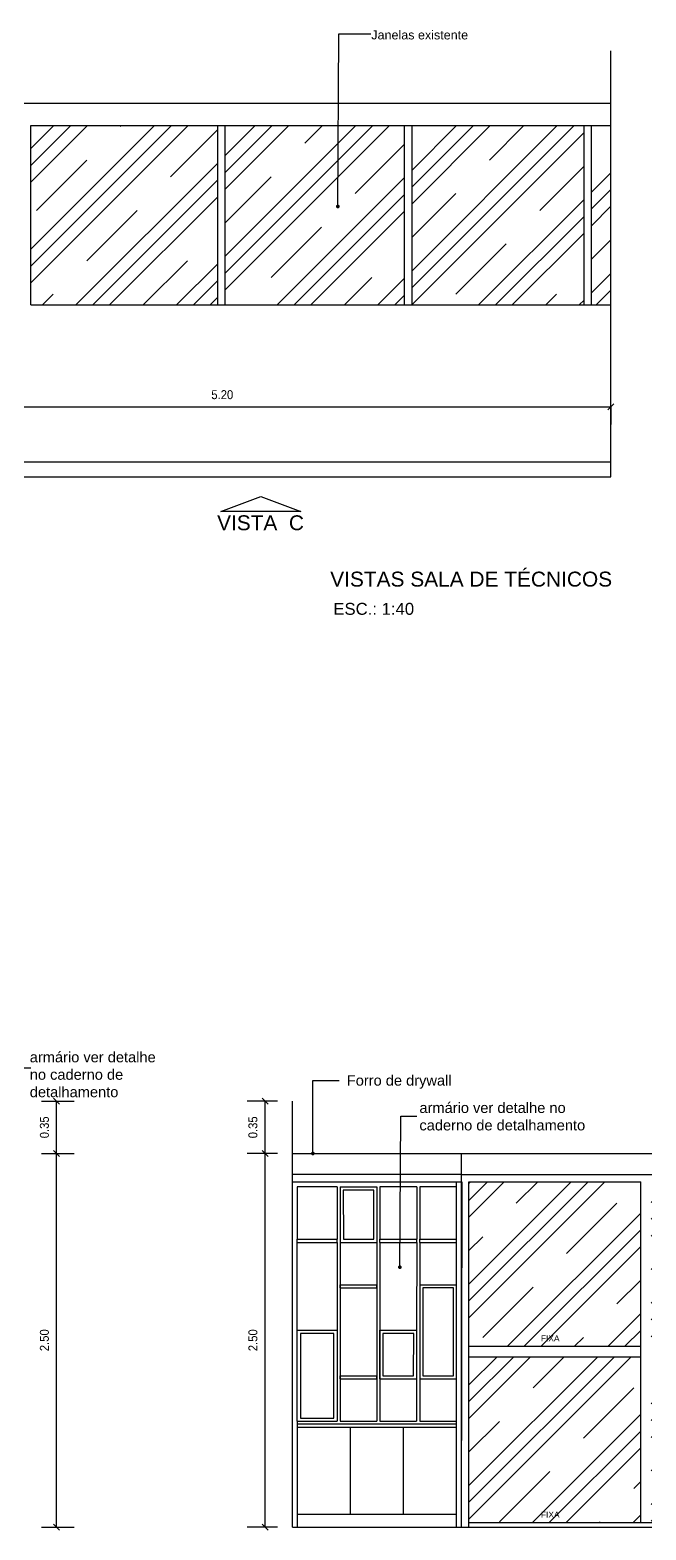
# Model space of a CAD drawing. Header units: millimetres. Extents: x 7034 to 7235, y -465 to -378.
# Drawn here: x 7102.44 to 7106.56, y -390.72 to -380.68 of the extents above; entities that cross this region are included whole.
import ezdxf

# ---------------------------------------------------------------- set-up
doc = ezdxf.new("R2010")
doc.units = ezdxf.units.MM
doc.header["$LTSCALE"] = 0.005
doc.linetypes.add('CONTINUO', pattern=[0])
doc.layers.get('0').update_dxf_attribs({"linetype": 'CONTINUO'})
doc.layers.get('DEFPOINTS').update_dxf_attribs({"linetype": 'CONTINUO', "lineweight": 15})
for name, color, linetype in [('- COTAS', 12, 'Continuous'), ('.DETALHES PRETO', 250, 'Continuous'), ('0-COTAS', 12, 'Continuous'), ('ARQ-TEXTO', 3, 'Continuous'), ('ARQ_ALVENARIA', 6, 'Continuous'), ('ARQ_TXT_AMBIENTE', 3, 'Continuous'), ('DETALHES', 4, 'Continuous'), ('LL_DETALHES PRETO', 250, 'Continuous'), ('NN_COTA', 1, 'Continuous'), ('NN_GESSO', 5, 'Continuous')]:
    doc.layers.add(name, color=color, linetype=linetype)
doc.layers.add('0-LAYOUT', color=250, linetype='Continuous', lineweight=25)
doc.layers.add('TEXTO', color=7, linetype='Continuous', lineweight=15)
doc.styles.add('50', font='ARIALN.TTF', dxfattribs={"height": 0.1})
doc.styles.add('ARQ', font='arial.ttf', dxfattribs={"width": 0.9})
doc.styles.add('R80-20', font='simplex.shx', dxfattribs={"height": 0.04})
doc.styles.get("Standard").update_dxf_attribs({"font": 'arial.ttf'})
doc.dimstyles.new('1-40', dxfattribs={"dimtxt": 0.06, "dimasz": 0.04, "dimexe": 0.1195, "dimexo": 0.1, "dimgap": 0.05, "dimtad": 1, "dimzin": 0, "dimdsep": 46, "dimtxsty": 'ARQ', "dimblk": 'OBLIQUE', "dimcen": 0.09, "dimclrd": 1, "dimclre": 1, "dimclrt": 7, "dimadec": 0, "dimazin": 0, "dimtm": 1e-09, "dimtfac": 1, "dimtofl": 0, "dimtmove": 0, "dimatfit": 3, "dimfxl": 0.1, "dimfxlon": 1, "dimtolj": 1, "dimtzin": 0, "dimlwd": -1, "dimlwe": -1, "dimarcsym": 0})
doc.dimstyles.new('50', dxfattribs={"dimscale": 0, "dimtxt": 0.1, "dimasz": 0.025, "dimexe": 0.05, "dimexo": 0.05, "dimgap": 0.01, "dimtad": 1, "dimdec": 0, "dimlfac": 100, "dimzin": 0, "dimdsep": 46, "dimtxsty": '50', "dimblk": 'DOT', "dimcen": 0.02, "dimclrd": 1, "dimclre": 1, "dimclrt": 7, "dimadec": 0, "dimazin": 0, "dimtfac": 1, "dimtdec": 0, "dimtofl": 0, "dimtmove": 2, "dimatfit": 2, "dimldrblk": 'DOT', "dimfxl": 0.05, "dimtolj": 1, "dimtzin": 0, "dimlwd": -1, "dimarcsym": 0})

# ---------------------------------------------------------------- blocks, each defined once
blk = doc.blocks.new('seta')
at = {"layer": 'NN_COTA', "transparency": 33554549}
h = blk.add_hatch(dxfattribs=at)
h.set_pattern_fill('ANGLE', color=256)
h.set_pattern_definition([(0, (-0.006, 0.008), (0, 6.985), [5.08, -1.905]), (90, (-0.006, 0.008), (-6.985, 4e-16), [5.08, -1.905])])
h.paths.add_polyline_path([(17.271, -37.747), (17.539, -37.846), (17.806, -37.747)])
at = {"layer": 'NN_COTA'}
blk.add_lwpolyline([(17.271, -37.747), (17.806, -37.747), (17.539, -37.846), (17.271, -37.747)], dxfattribs=at)
blk = doc.blocks.new('_DOT')
at = {"color": 0, "linetype": 'ByBlock'}
blk.add_line((-0.5, 0), (-1, 0), dxfattribs=at)
at = {"color": 0, "linetype": 'ByBlock', "const_width": 0.5}
blk.add_lwpolyline([(-0.25, 0, 1), (0.25, 0, 1)], format="xyb", close=True, dxfattribs=at)
blk = doc.blocks.new('DOT')
at = {"layer": 'ARQ-TEXTO', "color": 0, "linetype": 'ByBlock'}
blk.add_line((-0.5, 0), (-1, 0), dxfattribs=at)
at = {"layer": 'ARQ-TEXTO', "color": 0, "linetype": 'ByBlock', "const_width": 0.5}
blk.add_lwpolyline([(-0.25, 0, 1), (0.25, 0, 1)], format="xyb", close=True, dxfattribs=at)
blk = doc.blocks.new('_OBLIQUE')
at = {"color": 0, "linetype": 'ByBlock'}
blk.add_line((-0.5, -0.5), (0.5, 0.5), dxfattribs=at)
blk = doc.blocks.new('*D28')
at = {"layer": '- COTAS', "color": 1, "transparency": 16777216}
for p, q in [((7104.099, -388.197), (7103.895, -388.197)), ((7104.015, -390.697), (7104.015, -388.197)), ((7104.099, -390.697), (7103.895, -390.697))]:
    blk.add_line(p, q, dxfattribs=at)
at = {"layer": 'DEFPOINTS', "color": 0, "transparency": 16777216}
for p in [(7104.015, -388.197), (7104.199, -388.197), (7104.199, -390.697)]:
    blk.add_point(p, dxfattribs=at)
at = {"layer": '- COTAS', "color": 1, "transparency": 16777216, "xscale": 0.04, "yscale": 0.04, "zscale": 0.04}
for p, rotation in [((7104.015, -388.197), 90), ((7104.015, -390.697), 270)]:
    blk.add_blockref('_OBLIQUE', p, dxfattribs=dict(at, rotation=rotation))
at = {"layer": '- COTAS', "color": 7, "transparency": 16777216, "insert": (7103.934, -389.447), "char_height": 0.06, "attachment_point": 5, "rotation": 90, "style": 'ARQ'}
blk.add_mtext('\\A1;2.50', dxfattribs=at)
blk = doc.blocks.new('*D29')
at = {"layer": '- COTAS', "color": 1, "transparency": 16777216}
for p, q in [((7104.099, -387.847), (7103.895, -387.847)), ((7104.015, -388.197), (7104.015, -387.847)), ((7104.099, -388.197), (7103.895, -388.197))]:
    blk.add_line(p, q, dxfattribs=at)
at = {"layer": 'DEFPOINTS', "color": 0, "transparency": 16777216}
for p in [(7104.015, -387.847), (7104.199, -387.847), (7104.199, -388.197)]:
    blk.add_point(p, dxfattribs=at)
at = {"layer": '- COTAS', "color": 1, "transparency": 16777216, "xscale": 0.04, "yscale": 0.04, "zscale": 0.04}
for p, rotation in [((7104.015, -387.847), 90), ((7104.015, -388.197), 270)]:
    blk.add_blockref('_OBLIQUE', p, dxfattribs=dict(at, rotation=rotation))
at = {"layer": '- COTAS', "color": 7, "transparency": 16777216, "insert": (7103.934, -388.022), "char_height": 0.06, "attachment_point": 5, "rotation": 90, "style": 'ARQ'}
blk.add_mtext('\\A1;0.35', dxfattribs=at)
blk = doc.blocks.new('*D137')
at = {"layer": '- COTAS', "color": 1, "transparency": 16777216}
for p, q in [((7101.129, -383.2), (7101.129, -383.319)), ((7101.129, -383.2), (7106.329, -383.2)), ((7106.329, -383.2), (7106.329, -383.319))]:
    blk.add_line(p, q, dxfattribs=at)
at = {"layer": 'DEFPOINTS', "color": 0, "transparency": 16777216}
for p in [(7101.129, -383.19), (7106.329, -383.19), (7106.329, -383.2)]:
    blk.add_point(p, dxfattribs=at)
at = {"layer": '- COTAS', "color": 1, "transparency": 16777216, "xscale": 0.04, "yscale": 0.04, "zscale": 0.04, "rotation": 180}
blk.add_blockref('_OBLIQUE', (7101.129, -383.2), dxfattribs=at)
at = {"layer": '- COTAS', "color": 1, "transparency": 16777216, "xscale": 0.04, "yscale": 0.04, "zscale": 0.04}
blk.add_blockref('_OBLIQUE', (7106.329, -383.2), dxfattribs=at)
at = {"layer": '- COTAS', "color": 7, "transparency": 16777216, "insert": (7103.729, -383.119), "char_height": 0.06, "attachment_point": 5, "style": 'ARQ'}
blk.add_mtext('\\A1;5.20', dxfattribs=at)
blk = doc.blocks.new('*D149')
at = {"layer": '- COTAS', "color": 1, "transparency": 16777216}
for p, q in [((7102.52, -388.197), (7102.739, -388.197)), ((7102.62, -390.697), (7102.62, -388.197)), ((7102.52, -390.697), (7102.739, -390.697))]:
    blk.add_line(p, q, dxfattribs=at)
at = {"layer": 'DEFPOINTS', "color": 0, "transparency": 16777216}
for p in [(7102.42, -388.197), (7102.62, -388.197), (7102.42, -390.697)]:
    blk.add_point(p, dxfattribs=at)
at = {"layer": '- COTAS', "color": 1, "transparency": 16777216, "xscale": 0.04, "yscale": 0.04, "zscale": 0.04}
for p, rotation in [((7102.62, -388.197), 90), ((7102.62, -390.697), 270)]:
    blk.add_blockref('_OBLIQUE', p, dxfattribs=dict(at, rotation=rotation))
at = {"layer": '- COTAS', "color": 7, "transparency": 16777216, "insert": (7102.539, -389.447), "char_height": 0.06, "attachment_point": 5, "rotation": 90, "style": 'ARQ'}
blk.add_mtext('\\A1;2.50', dxfattribs=at)
blk = doc.blocks.new('*D150')
at = {"layer": '- COTAS', "color": 1, "transparency": 16777216}
for p, q in [((7102.52, -387.847), (7102.739, -387.847)), ((7102.62, -388.197), (7102.62, -387.847)), ((7102.52, -388.197), (7102.739, -388.197))]:
    blk.add_line(p, q, dxfattribs=at)
at = {"layer": 'DEFPOINTS', "color": 0, "transparency": 16777216}
for p in [(7102.42, -387.847), (7102.62, -387.847), (7102.42, -388.197)]:
    blk.add_point(p, dxfattribs=at)
at = {"layer": '- COTAS', "color": 1, "transparency": 16777216, "xscale": 0.04, "yscale": 0.04, "zscale": 0.04}
for p, rotation in [((7102.62, -387.847), 90), ((7102.62, -388.197), 270)]:
    blk.add_blockref('_OBLIQUE', p, dxfattribs=dict(at, rotation=rotation))
at = {"layer": '- COTAS', "color": 7, "transparency": 16777216, "insert": (7102.539, -388.022), "char_height": 0.06, "attachment_point": 5, "rotation": 90, "style": 'ARQ'}
blk.add_mtext('\\A1;0.35', dxfattribs=at)

msp = doc.modelspace()

# ---------------------------------------------------------------- hatches: boundary and pattern name
at = {"layer": '.DETALHES PRETO'}
h = msp.add_hatch(dxfattribs=at)
h.set_pattern_fill('CLAY', color=256, scale=0.1, angle=45, style=0)
h.paths.add_polyline_path([(7103.699, -381.318), (7102.449, -381.318), (7102.449, -382.518), (7103.699, -382.518)])
h.paths.add_polyline_path([(7104.949, -381.318), (7103.749, -381.318), (7103.749, -382.518), (7104.949, -382.518)])
h.paths.add_polyline_path([(7106.149, -381.318), (7104.999, -381.318), (7104.999, -382.518), (7106.149, -382.518)])
h = msp.add_hatch(dxfattribs=at)
h.set_pattern_fill('CLAY', color=256, scale=0.1, angle=45, style=0)
h.paths.add_polyline_path([(7106.329, -381.318), (7106.199, -381.318), (7106.199, -382.518), (7106.329, -382.518)])
h = msp.add_hatch(dxfattribs=at)
h.set_pattern_fill('CLAY', color=256, scale=0.1, angle=45, style=0)
h.set_pattern_definition([(45, (7.58893, 5.81466), (-0.336759605, 0.336759605), []), (45, (7.5328, 5.8708), (-0.336759605, 0.336759605), []), (45, (7.47668, 5.9269), (-0.336759605, 0.336759605), []), (45, (7.3644, 6.03917), (-0.336759605, 0.336759605), [0.47625, -0.3175])])
h.paths.add_polyline_path([(7106.529, -388.387), (7105.379, -388.387), (7105.379, -389.487), (7106.529, -389.487)])
h.paths.add_polyline_path([(7106.529, -389.557), (7105.379, -389.557), (7105.379, -390.667), (7106.529, -390.667)])
h.paths.add_polyline_path([(7107.629, -389.557), (7106.599, -389.557), (7106.599, -390.667), (7107.629, -390.667)])
h.paths.add_polyline_path([(7107.629, -388.387), (7106.599, -388.387), (7107.114, -389.487)])
h.paths.add_polyline_path([(7106.599, -388.387), (7106.599, -389.487), (7107.114, -389.487)])
h.paths.add_polyline_path([(7107.629, -388.387), (7107.114, -389.487), (7107.629, -389.487)])
h.paths.add_polyline_path([(7105.847, -389.476), (7105.991, -389.476), (7105.991, -389.393), (7105.847, -389.393)], flags=24)
h.paths.add_polyline_path([(7105.847, -390.656), (7105.991, -390.656), (7105.991, -390.573), (7105.847, -390.573)], flags=24)
h.paths.add_polyline_path([(7107.067, -390.656), (7107.211, -390.656), (7107.211, -390.573), (7107.067, -390.573)], flags=24)

# ---------------------------------------------------------------- linework, layer by layer
at = {"layer": '0-LAYOUT', "linetype": 'ByBlock'}
for p, q in [((7105.329, -390.697), (7105.329, -388.197)), ((7105.329, -388.337), (7104.199, -388.337)), ((7104.199, -390.697), (7104.199, -388.337)), ((7104.199, -388.387), (7105.296, -388.387)), ((7105.296, -388.387), (7105.328, -388.387)), ((7105.296, -388.421), (7105.296, -388.387)), ((7105.296, -388.771), (7105.296, -388.387)), ((7105.328, -388.387), (7105.33, -388.387)), ((7105.329, -388.337), (7107.629, -388.337)), ((7105.33, -390.697), (7105.333, -388.387)), ((7105.379, -390.697), (7105.379, -388.387)), ((7105.379, -388.387), (7106.529, -388.387)), ((7106.529, -390.667), (7106.529, -388.387)), ((7104.497, -388.421), (7104.231, -388.421)), ((7104.231, -388.421), (7104.231, -388.771)), ((7104.497, -388.421), (7104.497, -388.771)), ((7104.517, -388.421), (7104.763, -388.421)), ((7104.517, -388.421), (7104.517, -389.076)), ((7104.742, -388.443), (7104.537, -388.443)), ((7104.537, -388.443), (7104.539, -388.771)), ((7104.743, -388.771), (7104.742, -388.443)), ((7104.763, -388.421), (7104.763, -388.771)), ((7105.03, -388.421), (7104.784, -388.421)), ((7104.784, -388.421), (7104.784, -388.771)), ((7105.03, -388.421), (7105.03, -388.771)), ((7105.296, -388.421), (7105.05, -388.421)), ((7105.05, -388.421), (7105.05, -388.771)), ((7104.231, -388.793), (7104.231, -388.771)), ((7104.231, -388.771), (7104.233, -388.771)), ((7104.233, -388.793), (7104.231, -388.793)), ((7104.231, -389.38), (7104.231, -388.793)), ((7104.233, -388.771), (7104.497, -388.771)), ((7104.233, -388.793), (7104.497, -388.793)), ((7104.497, -388.793), (7104.497, -388.771)), ((7104.497, -388.793), (7104.497, -389.38)), ((7104.517, -388.793), (7104.763, -388.793)), ((7104.518, -388.793), (7104.52, -388.793)), ((7104.521, -388.793), (7104.52, -388.793)), ((7104.539, -388.771), (7104.541, -388.771)), ((7104.541, -388.771), (7104.743, -388.771)), ((7104.763, -388.771), (7104.763, -388.793)), ((7104.763, -388.793), (7104.763, -389.076)), ((7104.784, -388.793), (7104.783, -389.989)), ((7104.784, -388.793), (7104.784, -388.771)), ((7104.784, -388.771), (7105.03, -388.771)), ((7104.784, -388.793), (7105.03, -388.793)), ((7105.03, -388.793), (7105.029, -389.38)), ((7105.03, -388.793), (7105.03, -388.771)), ((7105.05, -388.793), (7105.05, -388.771)), ((7105.05, -388.771), (7105.052, -388.771)), ((7105.052, -388.793), (7105.05, -388.793)), ((7105.05, -388.793), (7105.05, -389.989)), ((7105.052, -388.771), (7105.296, -388.771)), ((7105.052, -388.793), (7105.296, -388.793)), ((7105.296, -388.793), (7105.296, -388.771)), ((7105.296, -389.076), (7105.296, -388.793)), ((7104.517, -389.097), (7104.517, -389.076)), ((7104.517, -389.076), (7104.517, -389.076)), ((7104.517, -389.076), (7104.52, -389.076)), ((7104.517, -389.076), (7104.517, -389.097)), ((7104.517, -389.097), (7104.517, -389.097)), ((7104.517, -389.097), (7104.52, -389.097)), ((7104.517, -389.097), (7104.517, -389.685)), ((7104.52, -389.076), (7104.763, -389.076)), ((7104.52, -389.097), (7104.763, -389.097)), ((7104.763, -389.076), (7104.763, -389.076)), ((7104.763, -389.097), (7104.763, -389.076)), ((7104.763, -389.076), (7104.763, -389.097)), ((7104.763, -389.097), (7104.763, -389.097)), ((7104.763, -389.097), (7104.763, -389.685)), ((7105.05, -389.076), (7105.052, -389.076)), ((7105.052, -389.076), (7105.296, -389.076)), ((7105.275, -389.097), (7105.07, -389.097)), ((7105.07, -389.097), (7105.07, -389.685)), ((7105.275, -389.685), (7105.275, -389.097)), ((7105.296, -389.076), (7105.296, -389.076)), ((7105.296, -389.574), (7105.296, -389.076)), ((7104.231, -389.989), (7104.231, -389.38)), ((7104.231, -389.38), (7104.233, -389.38)), ((7104.233, -389.38), (7104.497, -389.38)), ((7104.253, -389.402), (7104.253, -389.968)), ((7104.255, -389.402), (7104.253, -389.402)), ((7104.476, -389.402), (7104.255, -389.402)), ((7104.476, -389.968), (7104.476, -389.402)), ((7104.497, -389.38), (7104.497, -389.989)), ((7104.783, -389.706), (7104.784, -389.38)), ((7104.784, -389.38), (7104.786, -389.38)), ((7104.786, -389.38), (7105.029, -389.38)), ((7104.806, -389.402), (7104.804, -389.402)), ((7104.804, -389.402), (7104.804, -389.685)), ((7105.01, -389.402), (7104.806, -389.402)), ((7105.009, -389.685), (7105.01, -389.402)), ((7105.029, -389.38), (7105.029, -389.706)), ((7105.379, -389.487), (7106.529, -389.487)), ((7105.296, -389.706), (7105.296, -389.574)), ((7105.379, -389.557), (7106.529, -389.557)), ((7104.517, -389.706), (7104.517, -389.685)), ((7104.517, -389.685), (7104.517, -389.706)), ((7104.517, -389.685), (7104.517, -389.685)), ((7104.517, -389.685), (7104.52, -389.685)), ((7104.517, -389.706), (7104.517, -389.989)), ((7104.517, -389.706), (7104.517, -389.706)), ((7104.517, -389.706), (7104.52, -389.706)), ((7104.52, -389.685), (7104.763, -389.685)), ((7104.52, -389.706), (7104.763, -389.706)), ((7104.763, -389.685), (7104.763, -389.685)), ((7104.763, -389.706), (7104.763, -389.685)), ((7104.763, -389.685), (7104.763, -389.706)), ((7104.763, -389.706), (7104.763, -389.706)), ((7104.763, -389.706), (7104.763, -389.989)), ((7104.783, -389.706), (7104.786, -389.706)), ((7104.786, -389.706), (7104.786, -389.706)), ((7104.786, -389.706), (7105.029, -389.706)), ((7104.804, -389.685), (7104.806, -389.685)), ((7104.806, -389.685), (7105.009, -389.685)), ((7105.029, -389.706), (7105.029, -389.989)), ((7105.05, -389.706), (7105.052, -389.706)), ((7105.052, -389.706), (7105.052, -389.706)), ((7105.052, -389.706), (7105.296, -389.706)), ((7105.07, -389.685), (7105.072, -389.685)), ((7105.072, -389.685), (7105.275, -389.685)), ((7105.296, -389.989), (7105.296, -389.706)), ((7104.231, -389.989), (7104.231, -390.007)), ((7104.231, -389.989), (7104.231, -389.989)), ((7104.231, -389.989), (7104.497, -389.989)), ((7104.231, -390.007), (7104.231, -390.028)), ((7104.231, -390.007), (7105.296, -390.007)), ((7104.231, -390.007), (7104.231, -390.007)), ((7104.253, -389.968), (7104.255, -389.968)), ((7104.255, -389.968), (7104.476, -389.968)), ((7104.517, -389.989), (7104.519, -389.989)), ((7104.519, -389.989), (7104.763, -389.989)), ((7104.783, -389.989), (7104.786, -389.989)), ((7104.786, -389.989), (7105.029, -389.989)), ((7105.05, -389.989), (7105.052, -389.989)), ((7105.052, -389.989), (7105.296, -389.989)), ((7105.296, -390.007), (7105.296, -389.989)), ((7105.296, -390.028), (7105.296, -390.007)), ((7104.231, -390.028), (7104.231, -390.611)), ((7104.231, -390.028), (7104.231, -390.028)), ((7104.231, -390.028), (7104.586, -390.028)), ((7104.586, -390.611), (7104.586, -390.028)), ((7104.586, -390.028), (7104.941, -390.028)), ((7104.941, -390.611), (7104.941, -390.028)), ((7104.941, -390.028), (7105.296, -390.028)), ((7105.296, -390.611), (7105.296, -390.028)), ((7104.231, -390.611), (7104.231, -390.697)), ((7104.231, -390.611), (7104.231, -390.611)), ((7104.231, -390.611), (7104.586, -390.611)), ((7104.586, -390.611), (7104.941, -390.611)), ((7104.941, -390.611), (7105.296, -390.611)), ((7105.296, -390.697), (7105.296, -390.611)), ((7104.199, -390.697), (7104.231, -390.697)), ((7104.231, -390.697), (7104.231, -390.697)), ((7104.231, -390.697), (7105.296, -390.697)), ((7105.296, -390.697), (7105.328, -390.697)), ((7105.328, -390.697), (7105.33, -390.697))]:
    msp.add_line(p, q, dxfattribs=at)
at = {"layer": 'ARQ_ALVENARIA'}
for p, q in [((7106.329, -383.668), (7106.329, -380.818)), ((7101.029, -383.668), (7106.329, -383.668)), ((7104.199, -390.697), (7104.199, -387.847)), ((7104.199, -390.697), (7107.629, -390.697))]:
    msp.add_line(p, q, dxfattribs=at)
at = {"layer": 'DETALHES'}
for p, q in [((7101.029, -381.168), (7106.329, -381.168)), ((7104.199, -388.197), (7107.629, -388.197))]:
    msp.add_line(p, q, dxfattribs=at)
at = {"layer": 'LL_DETALHES PRETO'}
for p, q in [((7102.449, -382.518), (7102.449, -381.318)), ((7102.449, -381.318), (7106.329, -381.318)), ((7102.449, -382.518), (7102.449, -381.318)), ((7103.699, -382.518), (7103.699, -381.318)), ((7103.699, -382.518), (7103.699, -381.318)), ((7103.749, -382.518), (7103.749, -381.318)), ((7103.749, -382.518), (7103.749, -381.318)), ((7104.949, -382.518), (7104.949, -381.318)), ((7104.999, -382.518), (7104.999, -381.318)), ((7106.149, -382.518), (7106.149, -381.318)), ((7106.199, -382.518), (7106.199, -381.318)), ((7102.449, -382.518), (7106.329, -382.518)), ((7101.029, -383.568), (7106.329, -383.568)), ((7105.379, -390.667), (7107.629, -390.667))]:
    msp.add_line(p, q, dxfattribs=at)

# ---------------------------------------------------------------- block references
at = {"layer": 'NN_GESSO', "rotation": 180}
msp.add_blockref('seta', (7121.526, -421.647), dxfattribs=at)

# ---------------------------------------------------------------- texts
at = {"color": 1, "insert": (7103.643, -383.926), "char_height": 0.09975, "width": 0.67765, "attachment_point": 1, "style": 'R80-20'}
msp.add_mtext('\\pi0.05151;{\\fArial|b0|i0|c0|p34;VISTA  C}', dxfattribs=at)
at = {"layer": 'ARQ_TXT_AMBIENTE', "attachment_point": 1}
for s, width, gutter_width, heights, insert, char_height in [('Janelas existente', 1.10448, 0.1, [0.399], (7104.726, -380.681), 0.06), ('armário ver detalhe\\Pno caderno de \\Pdetalhamento', 0.88704, 0, [0.603], (7102.441, -387.517), 0.07), ('Forro de drywall', 0.75461, 0, [0.288], (7104.562, -387.673), 0.07), ('armário ver detalhe no caderno de detalhamento', 1.2466, 0.1, [0.399], (7105.048, -387.856), 0.07)]:
    msp.add_mtext_dynamic_manual_height_columns(s, width=width, gutter_width=gutter_width, heights=heights, dxfattribs=dict(at, insert=insert, char_height=char_height))
at = {"layer": 'ARQ_TXT_AMBIENTE', "char_height": 0.04, "width": 0.82452, "attachment_point": 1}
for insert in [(7105.861, -389.414), (7105.861, -390.594)]:
    msp.add_mtext('FIXA', dxfattribs=dict(at, insert=insert))
at = {"layer": 'TEXTO', "attachment_point": 1}
for s, insert, char_height in [('VISTAS SALA DE TÉCNICOS', (7104.451, -384.303), 0.1), ('ESC.: 1:40', (7104.472, -384.512), 0.08)]:
    msp.add_mtext_dynamic_manual_height_columns(s, width=3.13121, gutter_width=12.5, heights=[0], dxfattribs=dict(at, insert=insert, char_height=char_height))

# ---------------------------------------------------------------- dimensions: what is measured, and where the dimension line sits
at = {"layer": '- COTAS'}
dim = msp.add_linear_dim(base=(7106.329, -383.2), p1=(7101.129, -383.19), p2=(7106.329, -383.19), dimstyle='1-40', dxfattribs=at)
dim.commit()
dim.dimension.update_dxf_attribs({"geometry": '*D137', "text_midpoint": (7103.729, -383.119)})
for base, p1, p2, picture, middle in [((7102.62, -387.847), (7102.42, -388.197), (7102.42, -387.847), '*D150', (7102.539, -388.022)), ((7104.015, -387.847), (7104.199, -388.197), (7104.199, -387.847), '*D29', (7103.934, -388.022)), ((7102.62, -388.197), (7102.42, -390.697), (7102.42, -388.197), '*D149', (7102.539, -389.447)), ((7104.015, -388.197), (7104.199, -390.697), (7104.199, -388.197), '*D28', (7103.934, -389.447))]:
    dim = msp.add_linear_dim(base=base, p1=p1, p2=p2, angle=90, dimstyle='1-40', dxfattribs=at)
    dim.commit()
    dim.dimension.update_dxf_attribs({"geometry": picture, "text_midpoint": middle})

# ---------------------------------------------------------------- leaders
at = {"layer": '0-COTAS'}
for points in [[(7104.502, -381.859), (7104.509, -380.704), (7104.722, -380.704)], [(7102.228, -389.129), (7102.235, -387.623), (7102.448, -387.623)], [(7104.335, -388.197), (7104.335, -387.708), (7104.51, -387.708)], [(7104.917, -388.958), (7104.924, -387.947), (7105.031, -387.947)]]:
    msp.add_leader(points, dimstyle='50', override={"dimscale": 1, "dimtad": 0, "dimldrblk": 'DOT'}, dxfattribs=at)

doc.saveas('drawing.dxf')
